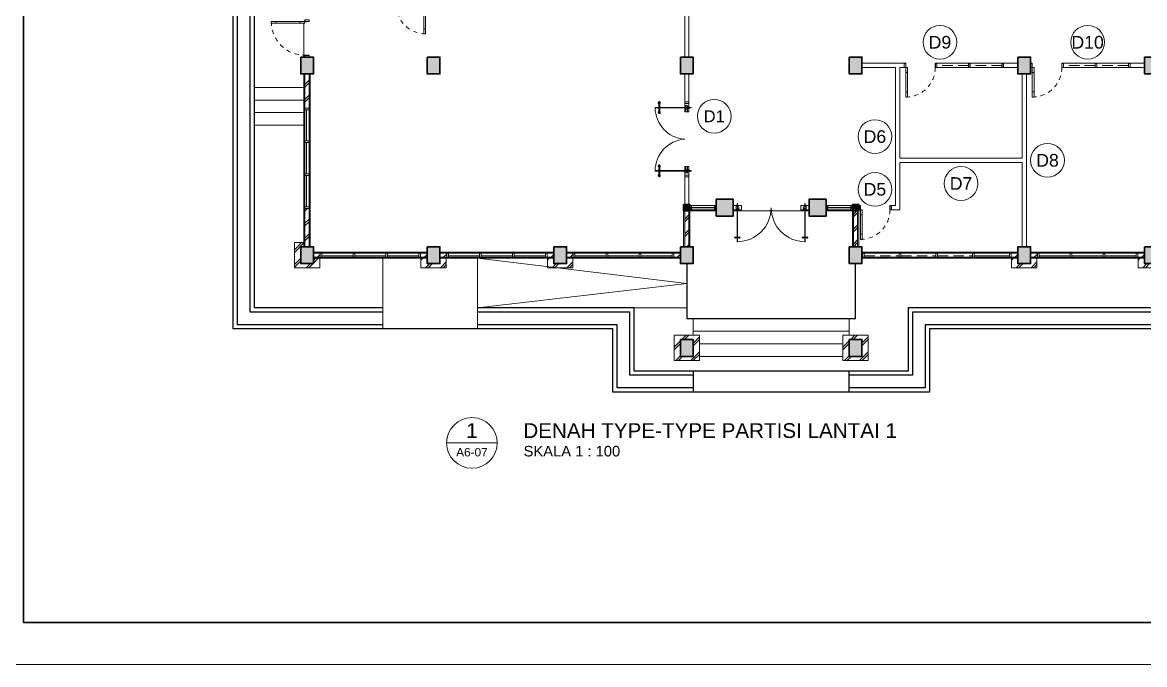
# Model space of a CAD drawing. Header units: millimetres. Extents: x -11 to 1625, y -267 to 180.
# Drawn here: x 996.19 to 1022.79, y -212 to -196.77 of the extents above; entities that cross this region are included whole.
import ezdxf
from ezdxf.enums import TextEntityAlignment as Align

# ---------------------------------------------------------------- set-up
doc = ezdxf.new("R2010")
doc.units = ezdxf.units.MM
doc.linetypes.add('HIDDEN', pattern=[0.375, 0.25, -0.125])
for name, color, linetype, lineweight in [('ars', 11, 'Continuous', 5), ('dinding', 5, 'Continuous', 15), ('GRS KOP', 1, 'Continuous', 35), ('KOLOM', 1, 'Continuous', 30), ('kop', 7, 'Continuous', 20), ('kus', 63, 'Continuous', 15), ('KUSEN', 30, 'Continuous', 15), ('lan', 7, 'Continuous', 15), ('not', 7, 'Continuous', 20), ('PARTISI', 190, 'Continuous', 9), ('sol kol', 8, 'Continuous', 0)]:
    doc.layers.add(name, color=color, linetype=linetype, lineweight=lineweight)
doc.styles.add('BARU', font='complex.shx')
doc.styles.add('S', font='SIMPLEX', dxfattribs={"width": 1.1})
doc.styles.get("Standard").update_dxf_attribs({"font": 'ARIALUNI.TTF'})
pattern_1 = [(45, (1013.4393, -205.53987), (-0.176777, 0.176777), []), (45, (1013.5018, -205.53987), (-0.176777, 0.176777), [])]
pattern_2 = [(45, (731.21416, -271), (-0.1767767, 0.1767767), []), (45, (731.27666, -271), (-0.1767767, 0.1767767), [])]

# ---------------------------------------------------------------- blocks, each defined once
blk = doc.blocks.new('kop')
at = {"layer": 'GRS KOP'}
blk.add_lwpolyline([(1, 54), (83, 54), (83, 1), (1, 1)], close=True, dxfattribs=at)
at = {"layer": 'kop', "color": 7}
for p, q in [((84, 55), (0, 55)), ((0, 0), (84, 0))]:
    blk.add_line(p, q, dxfattribs=at)
at = {"layer": 'kop', "style": 'BARU', "flags": 4}
for p, height in [((73.8, 5.4), 0.35), ((80.303, 5.382), 0.25), ((73.8, 4.9), 0.35), ((80.303, 4.882), 0.25), ((73.8, 4.4), 0.35), ((80.303, 4.382), 0.25)]:
    blk.add_attdef('-', p, '', height=height, dxfattribs=at)
at = {"layer": 'kop', "flags": 4}
for tag, p in [('AR-00', (78.057, 2.648)), ('00', (81.238, 2.647))]:
    blk.add_attdef(tag, text='', height=0.35, dxfattribs=at).set_placement(p, align=Align.MIDDLE)
blk = doc.blocks.new('Ndtpd')
blk.add_line((0.747, 0), (-0.747, 0))
blk.add_circle((0, 0), 0.747)
at = {"flags": 4}
for tag, height, p in [('NO', 0.5, (0, 0.148)), ('NOLBR', 0.3, (0, -0.398))]:
    blk.add_attdef(tag, text='', height=height, dxfattribs=at).set_placement(p, align=Align.CENTER)
for tag, p, height in [('NDTPD', (1.516, 0.148), 0.5), ('SKALA', (1.523, -0.398), 0.3)]:
    blk.add_attdef(tag, p, '', height=height, dxfattribs=at)
blk = doc.blocks.new('K1')
at = {"layer": 'KOLOM'}
blk.add_lwpolyline([(0.2, 0.15), (-0.2, 0.15), (-0.2, -0.15), (0.2, -0.15), (0.2, 0.15)], dxfattribs=at)
blk = doc.blocks.new('P 80')
at = {"linetype": 'HIDDEN', "ltscale": 0.3}
blk.add_lwpolyline([(-0.84, 0.1, -0.414214), (-0.04, 0.9, -1.303225)], format="xyb", dxfattribs=at)
for points in [[(-0.04, 0.9), (-0.08, 0.9), (-0.08, 0.78), (-0.04, 0.78)], [(-0.04, 0.78), (-0.08, 0.78), (-0.08, 0.22), (-0.04, 0.22)], [(-0.835, 0.06), (-0.84, 0.06), (-0.84, 0.061), (-0.84, 0.1), (-0.88, 0.1), (-0.88, 0), (-0.84, 0), (-0.84, 0.056), (-0.835, 0.058)], [(-0.842, 0.002), (-0.878, 0.002), (-0.878, 0.098), (-0.842, 0.098)], [(-0.04, 0.1), (-0.08, 0.1), (-0.08, 0.22), (-0.04, 0.22)], [(-0.045, 0.06), (-0.04, 0.06), (-0.04, 0.061), (-0.04, 0.1), (0, 0.1), (0, 0), (-0.04, 0), (-0.04, 0.056), (-0.045, 0.058)], [(-0.038, 0.002), (-0.002, 0.002), (-0.002, 0.098), (-0.038, 0.098)]]:
    blk.add_lwpolyline(points, close=True)
blk = doc.blocks.new('P 70')
at = {"linetype": 'HIDDEN', "ltscale": 0.3}
blk.add_lwpolyline([(-0.74, 0.1, -0.414214), (-0.04, 0.8, -1.303225)], format="xyb", dxfattribs=at)
for points in [[(-0.04, 0.8), (-0.08, 0.8), (-0.08, 0.68), (-0.04, 0.68)], [(-0.04, 0.68), (-0.08, 0.68), (-0.08, 0.22), (-0.04, 0.22)], [(-0.735, 0.06), (-0.74, 0.06), (-0.74, 0.061), (-0.74, 0.1), (-0.78, 0.1), (-0.78, 0), (-0.74, 0), (-0.74, 0.056), (-0.735, 0.058)], [(-0.742, 0.002), (-0.778, 0.002), (-0.778, 0.098), (-0.742, 0.098)], [(-0.04, 0.1), (-0.08, 0.1), (-0.08, 0.22), (-0.04, 0.22)], [(-0.045, 0.06), (-0.04, 0.06), (-0.04, 0.061), (-0.04, 0.1), (0, 0.1), (0, 0), (-0.04, 0), (-0.04, 0.056), (-0.045, 0.058)], [(-0.038, 0.002), (-0.002, 0.002), (-0.002, 0.098), (-0.038, 0.098)]]:
    blk.add_lwpolyline(points, close=True)
blk = doc.blocks.new('KP')
at = {"layer": 'KOLOM'}
blk.add_lwpolyline([(0.075, -0.075), (-0.075, -0.075), (-0.075, 0.075), (0.075, 0.075), (0.075, -0.075)], dxfattribs=at)
blk = doc.blocks.new('P1')
at = {"lineweight": 5}
h = blk.add_hatch(dxfattribs=at)
h.set_pattern_fill('ANSI31', color=256, scale=0.020282, angle=-315, style=0)
h.set_pattern_definition([(179.99999863, (-506.106483, 1417.280242), (6.07e-11, 0.0025352112676), [])])
h.paths.add_polyline_path([(-1.729, 0.805, -1), (-1.693, 0.77, -1)])
h.paths.add_polyline_path([(-1.724, 0.801, 1), (-1.697, 0.774, 1)], flags=16)
h = blk.add_hatch(dxfattribs=at)
h.set_pattern_fill('ANSI31', color=256, scale=0.020282, angle=-315, style=0)
h.set_pattern_definition([(270.00000137, (1414.9464214, -503.7726625), (0.0025352112676, 6.07e-11), [])])
h.paths.add_polyline_path([(-1.528, 0.605, 1), (-1.564, 0.641, 1)])
h.paths.add_polyline_path([(-1.532, 0.609, -1), (-1.56, 0.637, -1)], flags=16)
h = blk.add_hatch(dxfattribs=at)
h.set_pattern_fill('ANSI31', color=256, scale=0.020282, angle=-315, style=0)
h.set_pattern_definition([(179.99999863, (-505.0458133, 1416.2195722), (6.07e-11, 0.0025352112676), [])])
h.paths.add_polyline_path([(-0.668, -0.255, -1), (-0.632, -0.291, -1)])
h.paths.add_polyline_path([(-0.664, -0.259, 1), (-0.636, -0.287, 1)], flags=16)
h = blk.add_hatch(dxfattribs=at)
h.set_pattern_fill('ANSI31', color=256, scale=0.020282, angle=-315, style=0)
h.set_pattern_definition([(270.00000137, (1416.0070912, -504.8333323), (0.0025352112676, 6.07e-11), [])])
h.paths.add_polyline_path([(-0.468, -0.455, 1), (-0.504, -0.42, 1)])
h.paths.add_polyline_path([(-0.472, -0.451, -1), (-0.499, -0.424, -1)], flags=16)
for p, q in [((-1.724, 0.801), (-1.697, 0.774)), ((-1.686, 0.781), (-1.623, 0.718)), ((-1.553, 0.648), (-1.616, 0.711)), ((-1.532, 0.609), (-1.56, 0.637)), ((-0.664, -0.259), (-0.636, -0.287)), ((-0.625, -0.28), (-0.562, -0.343)), ((-0.492, -0.413), (-0.555, -0.35)), ((-0.472, -0.451), (-0.499, -0.424))]:
    blk.add_line(p, q, dxfattribs=at)
at = {"color": 9, "lineweight": 5}
for p, q in [((-1.641, 0.7), (-1.704, 0.763)), ((-1.634, 0.693), (-1.571, 0.63)), ((-0.58, -0.361), (-0.643, -0.298)), ((-0.573, -0.368), (-0.51, -0.431))]:
    blk.add_line(p, q, dxfattribs=at)
at = {"color": 8, "lineweight": 5}
for p, q in [((-1.64, 0.701), (-1.703, 0.763)), ((-1.639, 0.702), (-1.701, 0.764)), ((-1.636, 0.705), (-1.697, 0.766)), ((-1.631, 0.71), (-1.692, 0.771)), ((-1.633, 0.694), (-1.57, 0.631)), ((-1.632, 0.695), (-1.57, 0.633)), ((-1.629, 0.698), (-1.568, 0.637)), ((-1.624, 0.703), (-1.563, 0.642)), ((-0.58, -0.36), (-0.642, -0.297)), ((-0.578, -0.358), (-0.64, -0.296)), ((-0.575, -0.356), (-0.636, -0.294)), ((-0.57, -0.351), (-0.631, -0.29)), ((-0.572, -0.367), (-0.51, -0.43)), ((-0.571, -0.366), (-0.509, -0.428)), ((-0.568, -0.363), (-0.507, -0.424)), ((-0.563, -0.358), (-0.502, -0.419))]:
    blk.add_line(p, q, dxfattribs=at)
for points in [[(-1.1, 1.241), (-1.701, 0.64), (-1.694, 0.633), (-1.093, 1.234), (-1.1, 1.241)], [(-1.273, 1.202), (-1.202, 1.273), (-1.061, 1.132), (-1.132, 1.061), (-1.273, 1.202)], [(-0.032, 0.173), (-0.633, -0.428), (-0.64, -0.421), (-0.039, 0.18), (-0.032, 0.173)], [(-0.071, 0), (0, 0.071), (-0.142, 0.212), (-0.212, 0.142), (-0.071, 0)]]:
    blk.add_lwpolyline(points)
at = {"lineweight": 9}
for points in [[(-1.153, 1.181), (-1.181, 1.153), (-1.216, 1.188), (-1.188, 1.216)], [(-1.082, 1.11), (-1.11, 1.082), (-1.181, 1.153), (-1.153, 1.181)], [(-0.163, 0.191), (-0.191, 0.163), (-0.12, 0.092), (-0.092, 0.12)], [(-0.092, 0.12), (-0.12, 0.092), (-0.085, 0.057), (-0.057, 0.085)]]:
    blk.add_lwpolyline(points, close=True, dxfattribs=at)
at = {"lineweight": 5}
for points in [[(-1.697, 0.801), (-1.724, 0.774)], [(-1.532, 0.637), (-1.56, 0.609)], [(-0.636, -0.259), (-0.664, -0.287)], [(-0.472, -0.424), (-0.499, -0.451)]]:
    blk.add_lwpolyline(points, dxfattribs=at)
for points in [[(-1.701, 0.64, 0.396093), (-0.672, 0.601)], [(-0.633, -0.428, -0.396093), (-0.672, 0.601)]]:
    blk.add_lwpolyline(points, format="xyb")
for centre in [(-1.167, 1.167), (-0.106, 0.106)]:
    blk.add_circle(centre, 0.04)
for centre, radius in [((-1.711, 0.788), 0.0254), ((-1.711, 0.788), 0.0195), ((-1.546, 0.623), 0.0254), ((-1.546, 0.623), 0.0195), ((-0.65, -0.273), 0.0254), ((-0.65, -0.273), 0.0195), ((-0.486, -0.437), 0.0254), ((-0.486, -0.437), 0.0195)]:
    blk.add_circle(centre, radius, dxfattribs=at)
blk = doc.blocks.new('NAV')
blk.add_circle((0, -0.4), 0.4)
at = {"style": 'S', "width": 0.75, "flags": 4}
blk.add_attdef('AV', text='', height=0.3, dxfattribs=at).set_placement((0, -0.4), align=Align.MIDDLE)

msp = doc.modelspace()

# ---------------------------------------------------------------- hatches: boundary and pattern name
at = {"layer": 'ars'}
h = msp.add_hatch(dxfattribs=at)
h.set_pattern_fill('TEMBOK', color=256, scale=0.25)
h.set_pattern_definition([(45, (1014.4393, -201.89487), (-0.1767767, 0.1767767), []), (45, (1014.5018, -201.89487), (-0.1767767, 0.1767767), [])])
h.paths.add_polyline_path([(1002.9893097, -198.7998738), (1002.9893097, -197.9898738), (1002.8893097, -197.9898738), (1002.8893097, -198.7998738)])
h = msp.add_hatch(dxfattribs=at)
h.set_pattern_fill('TEMBOK', color=256, scale=0.25)
h.set_pattern_definition([(45, (1014.4393, -205.53987), (-0.1767767, 0.1767767), []), (45, (1014.5018, -205.53987), (-0.1767767, 0.1767767), [])])
h.paths.add_polyline_path([(1002.9893097, -202.0898738), (1002.9893097, -201.1798738), (1002.8893097, -201.1798738), (1002.8893097, -202.0898738)])
h = msp.add_hatch(dxfattribs=at)
h.set_pattern_fill('TEMBOK', color=256, scale=0.25)
h.set_pattern_definition(pattern_1)
h.paths.add_polyline_path([(1011.8893097, -201.2398738), (1011.8893097, -202.0898738), (1011.9893097, -202.0898738), (1011.9893097, -201.2398738)])
h = msp.add_hatch(dxfattribs=at)
h.set_pattern_fill('TEMBOK', color=256, scale=0.25)
h.set_pattern_definition(pattern_1)
h.paths.add_polyline_path([(1015.9893097, -201.2398738), (1015.9893097, -202.0898738), (1015.8893097, -202.0898738), (1015.8893097, -201.2398738)])
h = msp.add_hatch(dxfattribs=at)
h.set_pattern_fill('TEMBOK', color=256, scale=0.25)
h.set_pattern_definition(pattern_2)
h.paths.add_polyline_path([(1002.6393097, -202.5898738), (1003.2393097, -202.5898738), (1003.2393097, -202.3648738), (1003.0893097, -202.3648738), (1003.0893097, -202.4898738), (1002.7893097, -202.4898738), (1002.7893097, -202.0898738), (1002.8643097, -202.0898738), (1002.8643097, -201.9898738), (1002.6393097, -201.9898738)])
h = msp.add_hatch(dxfattribs=at)
h.set_pattern_fill('TEMBOK', color=256, scale=0.25)
h.set_pattern_definition([(45, (998.83137, -203.86487), (-0.176777, 0.176777), []), (45, (998.89387, -203.86487), (-0.176777, 0.176777), [])])
h.paths.add_polyline_path([(1003.2493097, -202.2398738), (1003.0893097, -202.2398738), (1003.0893097, -202.3398738), (1003.2493097, -202.3398738)])
h = msp.add_hatch(dxfattribs=at)
h.set_pattern_fill('TEMBOK', color=256, scale=0.25)
h.set_pattern_definition([(45, (1001.37137, -203.86487), (-0.176777, 0.176777), []), (45, (1001.43387, -203.86487), (-0.176777, 0.176777), [])])
h.paths.add_polyline_path([(1005.7893097, -202.2398738), (1005.6293097, -202.2398738), (1005.6293097, -202.3398738), (1005.7893097, -202.3398738)])
h = msp.add_hatch(dxfattribs=at)
h.set_pattern_fill('TEMBOK', color=256, scale=0.25)
h.set_pattern_definition(pattern_2)
h.paths.add_polyline_path([(1005.7893097, -202.4898738), (1005.7893097, -202.3648738), (1005.6393097, -202.3648738), (1005.6393097, -202.5898738), (1006.2393097, -202.5898738), (1006.2393097, -202.3648738), (1006.0893097, -202.3648738), (1006.0893097, -202.4898738)])
h = msp.add_hatch(dxfattribs=at)
h.set_pattern_fill('TEMBOK', color=256, scale=0.25)
h.set_pattern_definition([(45, (1001.82137, -203.86487), (-0.176777, 0.176777), []), (45, (1001.88387, -203.86487), (-0.176777, 0.176777), [])])
h.paths.add_polyline_path([(1006.2493097, -202.2398738), (1006.0893097, -202.2398738), (1006.0893097, -202.3398738), (1006.2493097, -202.3398738)])
h = msp.add_hatch(dxfattribs=at)
h.set_pattern_fill('TEMBOK', color=256, scale=0.25)
h.set_pattern_definition([(45, (1004.37137, -203.86487), (-0.176777, 0.176777), []), (45, (1004.43387, -203.86487), (-0.176777, 0.176777), [])])
h.paths.add_polyline_path([(1008.7893097, -202.2398738), (1008.6293097, -202.2398738), (1008.6293097, -202.3398738), (1008.7893097, -202.3398738)])
h = msp.add_hatch(dxfattribs=at)
h.set_pattern_fill('TEMBOK', color=256, scale=0.25)
h.set_pattern_definition([(45, (734.21416, -271), (-0.1767767, 0.1767767), []), (45, (734.27666, -271), (-0.1767767, 0.1767767), [])])
h.paths.add_polyline_path([(1008.7893097, -202.4898738), (1008.7893097, -202.3648738), (1008.6393097, -202.3648738), (1008.6393097, -202.5898738), (1009.2393097, -202.5898738), (1009.2393097, -202.3648738), (1009.0893097, -202.3648738), (1009.0893097, -202.4898738)])
h = msp.add_hatch(dxfattribs=at)
h.set_pattern_fill('TEMBOK', color=256, scale=0.25)
h.set_pattern_definition([(45, (1004.82137, -203.86487), (-0.176777, 0.176777), []), (45, (1004.88387, -203.86487), (-0.176777, 0.176777), [])])
h.paths.add_polyline_path([(1009.2493097, -202.2398738), (1009.0893097, -202.2398738), (1009.0893097, -202.3398738), (1009.2493097, -202.3398738)])
h = msp.add_hatch(dxfattribs=at)
h.set_pattern_fill('TEMBOK', color=256, scale=0.25)
h.set_pattern_definition([(45, (1007.36137, -203.86487), (-0.176777, 0.176777), []), (45, (1007.42387, -203.86487), (-0.176777, 0.176777), [])])
h.paths.add_polyline_path([(1011.7893097, -202.2398738), (1011.6293097, -202.2398738), (1011.6293097, -202.3398738), (1011.7893097, -202.3398738)])
h = msp.add_hatch(dxfattribs=at)
h.set_pattern_fill('TEMBOK', color=256, scale=0.25)
h.set_pattern_definition([(45, (1015.37137, -203.86487), (-0.176777, 0.176777), []), (45, (1015.43387, -203.86487), (-0.176777, 0.176777), [])])
h.paths.add_polyline_path([(1019.7893097, -202.2398738), (1019.6393097, -202.2398738), (1019.6393097, -202.3398738), (1019.7893097, -202.3398738)])
h = msp.add_hatch(dxfattribs=at)
h.set_pattern_fill('TEMBOK', color=256, scale=0.25)
h.set_pattern_definition([(45, (745.21416, -271), (-0.1767767, 0.1767767), []), (45, (745.27666, -271), (-0.1767767, 0.1767767), [])])
h.paths.add_polyline_path([(1019.7893097, -202.4898738), (1019.7893097, -202.3648738), (1019.6393097, -202.3648738), (1019.6393097, -202.5898738), (1020.2393097, -202.5898738), (1020.2393097, -202.3648738), (1020.0893097, -202.3648738), (1020.0893097, -202.4898738)])
h = msp.add_hatch(dxfattribs=at)
h.set_pattern_fill('TEMBOK', color=256, scale=0.25)
h.set_pattern_definition([(45, (1015.82137, -203.86487), (-0.176777, 0.176777), []), (45, (1015.88387, -203.86487), (-0.176777, 0.176777), [])])
h.paths.add_polyline_path([(1020.2493097, -202.2398738), (1020.0893097, -202.2398738), (1020.0893097, -202.3398738), (1020.2493097, -202.3398738)])
h = msp.add_hatch(dxfattribs=at)
h.set_pattern_fill('TEMBOK', color=256, scale=0.25)
h.set_pattern_definition([(45, (1018.37137, -203.86487), (-0.176777, 0.176777), []), (45, (1018.43387, -203.86487), (-0.176777, 0.176777), [])])
h.paths.add_polyline_path([(1022.7893097, -202.2398738), (1022.6393097, -202.2398738), (1022.6393097, -202.3398738), (1022.7893097, -202.3398738)])
h = msp.add_hatch(dxfattribs=at)
h.set_pattern_fill('TEMBOK', color=256, scale=0.25)
h.set_pattern_definition([(45, (748.21416, -271), (-0.1767767, 0.1767767), []), (45, (748.27666, -271), (-0.1767767, 0.1767767), [])])
h.paths.add_polyline_path([(1022.7893097, -202.4898738), (1022.7893097, -202.3648738), (1022.6393097, -202.3648738), (1022.6393097, -202.5898738), (1023.2393097, -202.5898738), (1023.2393097, -202.3648738), (1023.0893097, -202.3648738), (1023.0893097, -202.4898738)])
h = msp.add_hatch(dxfattribs=at)
h.set_pattern_fill('TEMBOK', color=256, scale=0.25)
h.set_pattern_definition(pattern_2)
h.paths.add_polyline_path([(1012.2393097, -204.1898738), (1011.6393097, -204.1898738), (1011.6393097, -204.7898738), (1012.2393097, -204.7898738)])
h.paths.add_polyline_path([(1012.0893097, -204.6898738), (1011.7893097, -204.6898738), (1011.7893097, -204.2898738), (1012.0893097, -204.2898738)], flags=16)
h = msp.add_hatch(dxfattribs=at)
h.set_pattern_fill('TEMBOK', color=256, scale=0.25)
h.set_pattern_definition([(45, (735.21416, -271), (-0.1767767, 0.1767767), []), (45, (735.27666, -271), (-0.1767767, 0.1767767), [])])
h.paths.add_polyline_path([(1016.2393097, -204.1898738), (1015.6393097, -204.1898738), (1015.6393097, -204.7898738), (1016.2393097, -204.7898738)])
h.paths.add_polyline_path([(1016.0893097, -204.6898738), (1015.7893097, -204.6898738), (1015.7893097, -204.2898738), (1016.0893097, -204.2898738)], flags=16)
at = {"layer": 'sol kol'}
for points in [[(1002.7893097, -197.5898738), (1002.7893097, -197.9898738), (1003.0893097, -197.9898738), (1003.0893097, -197.5898738)], [(1005.7893097, -197.5898738), (1005.7893097, -197.9898738), (1006.0893097, -197.9898738), (1006.0893097, -197.5898738)], [(1011.7893097, -197.5898738), (1011.7893097, -197.9898738), (1012.0893097, -197.9898738), (1012.0893097, -197.5898738)], [(1015.7893097, -197.5898738), (1015.7893097, -197.9898738), (1016.0893097, -197.9898738), (1016.0893097, -197.5898738)], [(1019.7893097, -197.5898738), (1019.7893097, -197.9898738), (1020.0893097, -197.9898738), (1020.0893097, -197.5898738)], [(1022.7893097, -197.5898738), (1022.7893097, -197.9898738), (1023.0893097, -197.9898738), (1023.0893097, -197.5898738)], [(1012.6393097, -200.9648738), (1012.6393097, -201.3648738), (1013.0393097, -201.3648738), (1013.0393097, -200.9648738)], [(1014.8393097, -200.9648738), (1014.8393097, -201.3648738), (1015.2393097, -201.3648738), (1015.2393097, -200.9648738)], [(1011.8643097, -201.0898738), (1012.0143097, -201.0898738), (1012.0143097, -201.2398738), (1011.8643097, -201.2398738)], [(1016.0143097, -201.0898738), (1015.8643097, -201.0898738), (1015.8643097, -201.2398738), (1016.0143097, -201.2398738)], [(1002.7893097, -202.0898738), (1002.7893097, -202.4898738), (1003.0893097, -202.4898738), (1003.0893097, -202.0898738)], [(1005.7893097, -202.0898738), (1005.7893097, -202.4898738), (1006.0893097, -202.4898738), (1006.0893097, -202.0898738)], [(1008.7893097, -202.0898738), (1008.7893097, -202.4898738), (1009.0893097, -202.4898738), (1009.0893097, -202.0898738)], [(1011.7893097, -202.0898738), (1011.7893097, -202.4898738), (1012.0893097, -202.4898738), (1012.0893097, -202.0898738)], [(1015.7893097, -202.0898738), (1015.7893097, -202.4898738), (1016.0893097, -202.4898738), (1016.0893097, -202.0898738)], [(1019.7893097, -202.0898738), (1019.7893097, -202.4898738), (1020.0893097, -202.4898738), (1020.0893097, -202.0898738)], [(1022.7893097, -202.0898738), (1022.7893097, -202.4898738), (1023.0893097, -202.4898738), (1023.0893097, -202.0898738)], [(1011.7893097, -204.2898738), (1011.7893097, -204.6898738), (1012.0893097, -204.6898738), (1012.0893097, -204.2898738)], [(1015.7893097, -204.2898738), (1015.7893097, -204.6898738), (1016.0893097, -204.6898738), (1016.0893097, -204.2898738)]]:
    msp.add_hatch(color=256, dxfattribs=at).paths.add_polyline_path(points)

# ---------------------------------------------------------------- linework, layer by layer
for p, q in [((1001.1893097, -204.0398738), (1001.1893097, -189.5398738)), ((1001.2893097, -203.9398738), (1001.2893097, -189.6398738)), ((1001.5893097, -203.6398738), (1001.5893097, -189.9398738)), ((1001.6893097, -203.5398738), (1001.6893097, -190.0398738)), ((1011.9393097, -202.4898738), (1011.9393097, -203.7898738)), ((1015.9393097, -203.7898738), (1015.9393097, -202.4898738)), ((1004.7343097, -203.6398738), (1001.5893097, -203.6398738)), ((1004.7343097, -203.5398738), (1001.6893097, -203.5398738)), ((1010.6893097, -203.5398738), (1006.9793097, -203.5398738)), ((1010.6893097, -205.0398738), (1010.6893097, -203.5398738)), ((1026.0143097, -203.5398738), (1017.1893097, -203.5398738)), ((1017.1893097, -203.5398738), (1017.1893097, -205.0398738)), ((1026.0143097, -203.6398738), (1017.2893097, -203.6398738)), ((1017.2893097, -203.6398738), (1017.2893097, -205.1398738)), ((1004.7343097, -203.9398738), (1001.2893097, -203.9398738)), ((1011.9393097, -203.7898738), (1015.9393097, -203.7898738)), ((1026.0143097, -203.9398738), (1017.5893097, -203.9398738)), ((1017.5893097, -203.9398738), (1017.5893097, -205.4398738)), ((1010.1893097, -204.0398738), (1001.1893097, -204.0398738)), ((1010.1893097, -205.5398738), (1010.1893097, -204.0398738)), ((1027.6893097, -204.0398738), (1017.6893097, -204.0398738)), ((1017.6893097, -204.0398738), (1017.6893097, -205.5398738)), ((1017.1893097, -205.0398738), (1010.6893097, -205.0398738)), ((1012.0893097, -205.0398738), (1012.0893097, -205.5398738)), ((1015.7893097, -205.5398738), (1015.7893097, -205.0398738)), ((1017.2893097, -205.1398738), (1015.7893097, -205.1398738)), ((1017.6893097, -205.5398738), (1010.1893097, -205.5398738)), ((1017.5893097, -205.4398738), (1015.7893097, -205.4398738))]:
    msp.add_line(p, q)
for points in [[(1012.0893097, -205.1398738), (1010.5893097, -205.1398738), (1010.5893097, -203.6398738), (1006.9793097, -203.6398738)], [(1012.0893097, -205.4398738), (1010.2893097, -205.4398738), (1010.2893097, -203.9398738), (1006.9793097, -203.9398738)]]:
    msp.add_lwpolyline(points)
at = {"layer": 'ars'}
for points in [[(1002.9893097, -198.7998738), (1002.9893097, -197.9898738), (1002.8893097, -197.9898738), (1002.8893097, -198.7998738)], [(1002.9893097, -202.0898738), (1002.9893097, -201.1798738), (1002.8893097, -201.1798738), (1002.8893097, -202.0898738)], [(1011.8893097, -201.2398738), (1011.8893097, -202.0898738), (1011.9893097, -202.0898738), (1011.9893097, -201.2398738)], [(1015.9893097, -201.2398738), (1015.9893097, -202.0898738), (1015.8893097, -202.0898738), (1015.8893097, -201.2398738)], [(1003.2493097, -202.2398738), (1003.0893097, -202.2398738), (1003.0893097, -202.3398738), (1003.2493097, -202.3398738)], [(1005.7893097, -202.2398738), (1005.6293097, -202.2398738), (1005.6293097, -202.3398738), (1005.7893097, -202.3398738)], [(1006.2493097, -202.2398738), (1006.0893097, -202.2398738), (1006.0893097, -202.3398738), (1006.2493097, -202.3398738)], [(1008.7893097, -202.2398738), (1008.6293097, -202.2398738), (1008.6293097, -202.3398738), (1008.7893097, -202.3398738)], [(1009.2493097, -202.2398738), (1009.0893097, -202.2398738), (1009.0893097, -202.3398738), (1009.2493097, -202.3398738)], [(1011.7893097, -202.2398738), (1011.6293097, -202.2398738), (1011.6293097, -202.3398738), (1011.7893097, -202.3398738)], [(1019.7893097, -202.2398738), (1019.6243097, -202.2398738), (1019.6243097, -202.3398738), (1019.7893097, -202.3398738)], [(1020.2493097, -202.2398738), (1020.0893097, -202.2398738), (1020.0893097, -202.3398738), (1020.2493097, -202.3398738)], [(1022.7893097, -202.2398738), (1022.6293097, -202.2398738), (1022.6293097, -202.3398738), (1022.7893097, -202.3398738)]]:
    msp.add_lwpolyline(points, close=True, dxfattribs=at)
at = {"layer": 'dinding'}
for points in [[(1003.0143097, -198.7998738), (1003.0143097, -197.9898738), (1002.8643097, -197.9898738), (1002.8643097, -198.7998738)], [(1003.0143097, -202.0898738), (1003.0143097, -201.1798738), (1002.8643097, -201.1798738), (1002.8643097, -202.0898738)], [(1011.8643097, -201.2398738), (1011.8643097, -202.0898738), (1012.0143097, -202.0898738), (1012.0143097, -201.2398738)], [(1016.0143097, -201.2398738), (1016.0143097, -202.0898738), (1015.8643097, -202.0898738), (1015.8643097, -201.2398738)], [(1003.2493097, -202.2148738), (1003.0893097, -202.2148738), (1003.0893097, -202.3648738), (1003.2493097, -202.3648738)], [(1005.7893097, -202.2148738), (1005.6293097, -202.2148738), (1005.6293097, -202.3648738), (1005.7893097, -202.3648738)], [(1006.2493097, -202.2148738), (1006.0893097, -202.2148738), (1006.0893097, -202.3648738), (1006.2493097, -202.3648738)], [(1008.7893097, -202.2148738), (1008.6293097, -202.2148738), (1008.6293097, -202.3648738), (1008.7893097, -202.3648738)], [(1009.2493097, -202.2148738), (1009.0893097, -202.2148738), (1009.0893097, -202.3648738), (1009.2493097, -202.3648738)], [(1011.7893097, -202.2148738), (1011.6293097, -202.2148738), (1011.6293097, -202.3648738), (1011.7893097, -202.3648738)], [(1019.7893097, -202.2148738), (1019.6243097, -202.2148738), (1019.6243097, -202.3648738), (1019.7893097, -202.3648738)], [(1020.2493097, -202.2148738), (1020.0893097, -202.2148738), (1020.0893097, -202.3648738), (1020.2493097, -202.3648738)], [(1022.7893097, -202.2148738), (1022.6293097, -202.2148738), (1022.6293097, -202.3648738), (1022.7893097, -202.3648738)]]:
    msp.add_lwpolyline(points, close=True, dxfattribs=at)
at = {"layer": 'KOLOM'}
for points in [[(1012.6393097, -201.3648738), (1013.0393097, -201.3648738), (1013.0393097, -200.9648738), (1012.6393097, -200.9648738)], [(1015.2393097, -201.3648738), (1014.8393097, -201.3648738), (1014.8393097, -200.9648738), (1015.2393097, -200.9648738)]]:
    msp.add_lwpolyline(points, close=True, dxfattribs=at)
at = {"layer": 'kus'}
for p, q in [((1018.6193097, -197.7398738), (1017.8693097, -197.7398738)), ((1018.6193097, -197.8398738), (1017.8693097, -197.8398738)), ((1019.4093097, -197.7398738), (1018.6593097, -197.7398738)), ((1019.4093097, -197.8398738), (1018.6593097, -197.8398738)), ((1021.6193097, -197.7398738), (1020.8693097, -197.7398738)), ((1021.6193097, -197.8398738), (1020.8693097, -197.8398738)), ((1022.4093097, -197.7398738), (1021.6593097, -197.7398738)), ((1022.4093097, -197.8398738), (1021.6593097, -197.8398738)), ((1002.9243097, -199.5798738), (1002.9243097, -198.8398738)), ((1002.9243097, -200.3598738), (1002.9243097, -199.6198738)), ((1002.9243097, -201.1398738), (1002.9243097, -200.3998738)), ((1012.5993097, -201.1148738), (1012.0543097, -201.1148738)), ((1012.0543097, -201.2148738), (1012.5993097, -201.2148738)), ((1015.2793097, -201.1148738), (1015.8243097, -201.1148738)), ((1015.8243097, -201.2148738), (1015.2793097, -201.2148738)), ((1015.8243097, -201.1148738), (1015.8243097, -201.2148738)), ((1004.0293097, -202.3048738), (1003.2893097, -202.3048738)), ((1004.8093097, -202.3048738), (1004.0693097, -202.3048738)), ((1005.5893097, -202.3048738), (1004.8493097, -202.3048738)), ((1007.0293097, -202.3048738), (1006.2893097, -202.3048738)), ((1007.8093097, -202.3048738), (1007.0693097, -202.3048738)), ((1008.5893097, -202.3048738), (1007.8493097, -202.3048738)), ((1010.0293097, -202.3048738), (1009.2893097, -202.3048738)), ((1010.8093097, -202.3048738), (1010.0693097, -202.3048738)), ((1011.5893097, -202.3048738), (1010.8493097, -202.3048738)), ((1016.1443097, -202.2398738), (1016.9743097, -202.2398738)), ((1016.1443097, -202.3398738), (1016.9743097, -202.3398738)), ((1017.0143097, -202.2398738), (1017.8443097, -202.2398738)), ((1017.0143097, -202.3398738), (1017.8443097, -202.3398738)), ((1017.8843097, -202.2398738), (1018.7143097, -202.2398738)), ((1017.8843097, -202.3398738), (1018.7143097, -202.3398738)), ((1018.7543097, -202.2398738), (1019.5843097, -202.2398738)), ((1018.7543097, -202.3048738), (1019.5843097, -202.3048738)), ((1018.7543097, -202.3398738), (1019.5843097, -202.3398738)), ((1021.0293097, -202.3048738), (1020.2893097, -202.3048738)), ((1021.8093097, -202.3048738), (1021.0693097, -202.3048738)), ((1022.5893097, -202.3048738), (1021.8493097, -202.3048738))]:
    msp.add_line(p, q, dxfattribs=at)
at = {"layer": 'kus', "linetype": 'HIDDEN'}
for p, q in [((1018.6193097, -197.7898738), (1017.8693097, -197.7898738)), ((1019.4093097, -197.7898738), (1018.6593097, -197.7898738)), ((1021.6193097, -197.7898738), (1020.8693097, -197.7898738)), ((1022.4093097, -197.7898738), (1021.6593097, -197.7898738)), ((1016.1443097, -202.3048738), (1016.9743097, -202.3048738)), ((1017.0143097, -202.3048738), (1017.8443097, -202.3048738)), ((1017.8843097, -202.3048738), (1018.7143097, -202.3048738))]:
    msp.add_line(p, q, dxfattribs=at)
at = {"layer": 'kus'}
for points in [[(1018.6193097, -197.8398738), (1018.6593097, -197.8398738), (1018.6593097, -197.7398738), (1018.6193097, -197.7398738)], [(1018.6213097, -197.8378738), (1018.6573097, -197.8378738), (1018.6573097, -197.7418738), (1018.6213097, -197.7418738)], [(1019.4093097, -197.8398738), (1019.4493097, -197.8398738), (1019.4493097, -197.7398738), (1019.4093097, -197.7398738)], [(1019.4113097, -197.8378738), (1019.4473097, -197.8378738), (1019.4473097, -197.7418738), (1019.4113097, -197.7418738)], [(1021.6193097, -197.8398738), (1021.6593097, -197.8398738), (1021.6593097, -197.7398738), (1021.6193097, -197.7398738)], [(1021.6213097, -197.8378738), (1021.6573097, -197.8378738), (1021.6573097, -197.7418738), (1021.6213097, -197.7418738)], [(1022.4093097, -197.8398738), (1022.4493097, -197.8398738), (1022.4493097, -197.7398738), (1022.4093097, -197.7398738)], [(1022.4113097, -197.8378738), (1022.4473097, -197.8378738), (1022.4473097, -197.7418738), (1022.4113097, -197.7418738)], [(1011.9893097, -198.6898738), (1011.9893097, -198.6498738), (1011.8893097, -198.6498738), (1011.8893097, -198.6898738)], [(1002.8893097, -198.8398738), (1002.8893097, -198.7998738), (1002.9893097, -198.7998738), (1002.9893097, -198.8398738)], [(1002.9893097, -198.8398738), (1002.9893097, -201.1398738), (1002.8893097, -201.1398738), (1002.8893097, -198.8398738)], [(1002.8893097, -199.6198738), (1002.8893097, -199.5798738), (1002.9893097, -199.5798738), (1002.9893097, -199.6198738)], [(1002.8893097, -200.3998738), (1002.8893097, -200.3598738), (1002.9893097, -200.3598738), (1002.9893097, -200.3998738)], [(1011.9893097, -200.3898738), (1011.9893097, -200.4298738), (1011.8893097, -200.4298738), (1011.8893097, -200.3898738)], [(1013.1443097, -201.9698738), (1013.1343097, -201.9698738), (1013.1343097, -201.0648738), (1013.1443097, -201.0648738)], [(1014.7343097, -201.9698738), (1014.7443097, -201.9698738), (1014.7443097, -201.0648738), (1014.7343097, -201.0648738)], [(1002.8893097, -201.1798738), (1002.8893097, -201.1398738), (1002.9893097, -201.1398738), (1002.9893097, -201.1798738)], [(1012.0543097, -201.1703738), (1012.0528574, -201.1703738), (1012.0528574, -201.1678738), (1012.0511101, -201.1678738), (1012.0493513, -201.1703738), (1012.0393097, -201.1703738), (1012.0393097, -201.1593738), (1012.0493513, -201.1593738), (1012.0511101, -201.1618738), (1012.0528574, -201.1618738), (1012.0528574, -201.1593738), (1012.0543097, -201.1593738), (1012.0543097, -201.1148738), (1012.0143097, -201.1148738), (1012.0143097, -201.2148738), (1012.0543097, -201.2148738)], [(1012.0373097, -201.1723738), (1012.0373097, -201.1573738), (1012.0523097, -201.1573738), (1012.0523097, -201.1168738), (1012.0163097, -201.1168738), (1012.0163097, -201.2128738), (1012.0523097, -201.2128738), (1012.0523097, -201.1723738)], [(1012.0393097, -201.1598738), (1012.0393097, -201.1698738), (1012.6143097, -201.1698738), (1012.6143097, -201.1598738)], [(1012.6013097, -201.1168738), (1012.6373097, -201.1168738), (1012.6373097, -201.2128738), (1012.6013097, -201.2128738), (1012.6013097, -201.1723738), (1012.6163097, -201.1723738), (1012.6163097, -201.1573738), (1012.6013097, -201.1573738)], [(1015.2773097, -201.1168738), (1015.2413097, -201.1168738), (1015.2413097, -201.2128738), (1015.2773097, -201.2128738), (1015.2773097, -201.1723738), (1015.2623097, -201.1723738), (1015.2623097, -201.1573738), (1015.2773097, -201.1573738)], [(1015.8393097, -201.1598738), (1015.8393097, -201.1698738), (1015.2643097, -201.1698738), (1015.2643097, -201.1598738)], [(1015.8243097, -201.1703738), (1015.825762, -201.1703738), (1015.825762, -201.1678738), (1015.8275093, -201.1678738), (1015.8292681, -201.1703738), (1015.8393097, -201.1703738), (1015.8393097, -201.1593738), (1015.8292681, -201.1593738), (1015.8275093, -201.1618738), (1015.825762, -201.1618738), (1015.825762, -201.1593738), (1015.8243097, -201.1593738), (1015.8243097, -201.1148738), (1015.8643097, -201.1148738), (1015.8643097, -201.2148738), (1015.8243097, -201.2148738)], [(1015.8413097, -201.1723738), (1015.8413097, -201.1573738), (1015.8263097, -201.1573738), (1015.8263097, -201.1168738), (1015.8623097, -201.1168738), (1015.8623097, -201.2128738), (1015.8263097, -201.2128738), (1015.8263097, -201.1723738)], [(1003.2893097, -202.3398738), (1003.2493097, -202.3398738), (1003.2493097, -202.2398738), (1003.2893097, -202.2398738)], [(1003.2893097, -202.2398738), (1005.5893097, -202.2398738), (1005.5893097, -202.3398738), (1003.2893097, -202.3398738)], [(1004.0693097, -202.3398738), (1004.0293097, -202.3398738), (1004.0293097, -202.2398738), (1004.0693097, -202.2398738)], [(1004.8493097, -202.3398738), (1004.8093097, -202.3398738), (1004.8093097, -202.2398738), (1004.8493097, -202.2398738)], [(1005.6293097, -202.3398738), (1005.5893097, -202.3398738), (1005.5893097, -202.2398738), (1005.6293097, -202.2398738)], [(1006.2893097, -202.3398738), (1006.2493097, -202.3398738), (1006.2493097, -202.2398738), (1006.2893097, -202.2398738)], [(1006.2893097, -202.2398738), (1008.5893097, -202.2398738), (1008.5893097, -202.3398738), (1006.2893097, -202.3398738)], [(1007.0693097, -202.3398738), (1007.0293097, -202.3398738), (1007.0293097, -202.2398738), (1007.0693097, -202.2398738)], [(1007.8493097, -202.3398738), (1007.8093097, -202.3398738), (1007.8093097, -202.2398738), (1007.8493097, -202.2398738)], [(1008.6293097, -202.3398738), (1008.5893097, -202.3398738), (1008.5893097, -202.2398738), (1008.6293097, -202.2398738)], [(1009.2893097, -202.3398738), (1009.2493097, -202.3398738), (1009.2493097, -202.2398738), (1009.2893097, -202.2398738)], [(1009.2893097, -202.2398738), (1011.5893097, -202.2398738), (1011.5893097, -202.3398738), (1009.2893097, -202.3398738)], [(1010.0693097, -202.3398738), (1010.0293097, -202.3398738), (1010.0293097, -202.2398738), (1010.0693097, -202.2398738)], [(1010.8493097, -202.3398738), (1010.8093097, -202.3398738), (1010.8093097, -202.2398738), (1010.8493097, -202.2398738)], [(1011.6293097, -202.3398738), (1011.5893097, -202.3398738), (1011.5893097, -202.2398738), (1011.6293097, -202.2398738)], [(1016.1043097, -202.3398738), (1016.1443097, -202.3398738), (1016.1443097, -202.2398738), (1016.1043097, -202.2398738)], [(1016.9743097, -202.3398738), (1017.0143097, -202.3398738), (1017.0143097, -202.2398738), (1016.9743097, -202.2398738)], [(1017.8443097, -202.3398738), (1017.8843097, -202.3398738), (1017.8843097, -202.2398738), (1017.8443097, -202.2398738)], [(1018.7143097, -202.3398738), (1018.7543097, -202.3398738), (1018.7543097, -202.2398738), (1018.7143097, -202.2398738)], [(1019.5843097, -202.3398738), (1019.6243097, -202.3398738), (1019.6243097, -202.2398738), (1019.5843097, -202.2398738)], [(1020.2893097, -202.3398738), (1020.2493097, -202.3398738), (1020.2493097, -202.2398738), (1020.2893097, -202.2398738)], [(1020.2893097, -202.2398738), (1022.5893097, -202.2398738), (1022.5893097, -202.3398738), (1020.2893097, -202.3398738)], [(1021.0693097, -202.3398738), (1021.0293097, -202.3398738), (1021.0293097, -202.2398738), (1021.0693097, -202.2398738)], [(1021.8493097, -202.3398738), (1021.8093097, -202.3398738), (1021.8093097, -202.2398738), (1021.8493097, -202.2398738)], [(1022.6293097, -202.3398738), (1022.5893097, -202.3398738), (1022.5893097, -202.2398738), (1022.6293097, -202.2398738)]]:
    msp.add_lwpolyline(points, close=True, dxfattribs=at)
for points in [[(1012.6393097, -201.1748738), (1012.6393097, -201.2148738), (1012.5993097, -201.2148738), (1012.5993097, -201.1703738), (1012.600762, -201.1703738), (1012.600762, -201.1678738), (1012.6025093, -201.1678738), (1012.6042681, -201.1703738), (1012.6143097, -201.1703738), (1012.6143097, -201.1593738), (1012.6042681, -201.1593738), (1012.6025093, -201.1618738), (1012.600762, -201.1618738), (1012.600762, -201.1593738), (1012.5993097, -201.1593738), (1012.5993097, -201.1148738), (1012.6393097, -201.1148738), (1012.6393097, -201.1713678), (1012.6393097, -201.1731266), (1012.6393097, -201.1748738), (1012.6393097, -201.1748738)], [(1013.0393097, -201.1148738), (1013.0393097, -201.2148738), (1013.2393097, -201.2148738), (1013.2393097, -201.1148738), (1013.0393097, -201.1148738)], [(1014.8393097, -201.1148738), (1014.8393097, -201.2148738), (1014.6393097, -201.2148738), (1014.6393097, -201.1148738), (1014.8393097, -201.1148738)], [(1015.2393097, -201.1748738), (1015.2393097, -201.2148738), (1015.2793097, -201.2148738), (1015.2793097, -201.1703738), (1015.2778574, -201.1703738), (1015.2778574, -201.1678738), (1015.2761101, -201.1678738), (1015.2743513, -201.1703738), (1015.2643097, -201.1703738), (1015.2643097, -201.1593738), (1015.2743513, -201.1593738), (1015.2761101, -201.1618738), (1015.2778574, -201.1618738), (1015.2778574, -201.1593738), (1015.2793097, -201.1593738), (1015.2793097, -201.1148738), (1015.2393097, -201.1148738), (1015.2393097, -201.1713678), (1015.2393097, -201.1731266), (1015.2393097, -201.1748738), (1015.2393097, -201.1748738)], [(1013.1004901, -201.8598738), (1013.1343097, -201.8598738), (1013.1343097, -201.8798738), (1013.1004901, -201.8798738)], [(1013.1781294, -201.8598738), (1013.1443097, -201.8598738), (1013.1443097, -201.8798738), (1013.1781294, -201.8798738)], [(1014.7004901, -201.8598738), (1014.7343097, -201.8598738), (1014.7343097, -201.8798738), (1014.7004901, -201.8798738)], [(1014.7781294, -201.8598738), (1014.7443097, -201.8598738), (1014.7443097, -201.8798738), (1014.7781294, -201.8798738)]]:
    msp.add_lwpolyline(points, dxfattribs=at)
for centre, radius in [((1013.1393097, -201.1648738), 0.04), ((1014.7393097, -201.1648738), 0.04), ((1013.0893097, -201.8698738), 0.015), ((1013.1893097, -201.8698738), 0.015), ((1014.6893097, -201.8698738), 0.015), ((1014.7893097, -201.8698738), 0.015)]:
    msp.add_circle(centre, radius, dxfattribs=at)
for centre, start, end in [((1013.1343097, -201.1648738), 270, 0), ((1014.7443097, -201.1648738), 180, 270)]:
    msp.add_arc(centre, 0.805, start, end, dxfattribs=at)
at = {"layer": 'KUSEN'}
for p, q in [((1013.0393097, -201.2148738), (1013.0393097, -201.1148738)), ((1014.8393097, -201.2148738), (1014.8393097, -201.1148738))]:
    msp.add_line(p, q, dxfattribs=at)
at = {"layer": 'lan'}
for p, q in [((1002.8643097, -196.7898738), (1002.8643097, -197.5898738)), ((1002.8643097, -198.3098738), (1001.6893097, -198.3098738)), ((1002.8643097, -198.6098738), (1001.6893097, -198.6098738)), ((1002.8643097, -198.9098738), (1001.6893097, -198.9098738)), ((1002.8643097, -199.2098738), (1001.6893097, -199.2098738)), ((1012.0143097, -201.2398738), (1012.6393097, -201.2398738)), ((1014.8393097, -201.2398738), (1013.0393097, -201.2398738)), ((1015.8643097, -201.2398738), (1015.2393097, -201.2398738)), ((1002.6393097, -201.9898738), (1002.6393097, -202.5898738)), ((1002.8643097, -201.9898738), (1002.6393097, -201.9898738)), ((1003.2393097, -202.3648738), (1003.2393097, -202.5898738)), ((1004.7343097, -202.3648738), (1004.7343097, -204.0398738)), ((1005.6393097, -202.3648738), (1005.6393097, -202.5898738)), ((1006.2393097, -202.3648738), (1006.2393097, -202.5898738)), ((1006.9793097, -202.3648738), (1006.9793097, -204.0398738)), ((1008.6393097, -202.3648738), (1008.6393097, -202.5898738)), ((1009.2393097, -202.3648738), (1009.2393097, -202.5898738)), ((1019.6393097, -202.3648738), (1019.6393097, -202.5898738)), ((1020.2393097, -202.3648738), (1020.2393097, -202.5898738)), ((1022.6393097, -202.3648738), (1022.6393097, -202.5898738)), ((1003.2393097, -202.5898738), (1002.6393097, -202.5898738)), ((1006.2393097, -202.5898738), (1005.6393097, -202.5898738)), ((1009.2393097, -202.5898738), (1008.6393097, -202.5898738)), ((1020.2393097, -202.5898738), (1019.6393097, -202.5898738)), ((1023.2393097, -202.5898738), (1022.6393097, -202.5898738)), ((1007.9393097, -203.5398738), (1011.9393097, -203.5398738)), ((1012.0893097, -204.1898738), (1012.0893097, -203.7898738)), ((1015.7893097, -204.1898738), (1015.7893097, -203.7898738)), ((1015.7893097, -204.0898738), (1012.0893097, -204.0898738)), ((1015.6393097, -204.3898738), (1012.2393097, -204.3898738)), ((1012.2393097, -204.6898738), (1015.6393097, -204.6898738))]:
    msp.add_line(p, q, dxfattribs=at)
for points in [[(1003.0143097, -198.7998738), (1003.0143097, -201.1798738), (1002.8643097, -201.1798738), (1002.8643097, -198.7998738)], [(1003.2493097, -202.2148738), (1005.6293097, -202.2148738), (1005.6293097, -202.3648738), (1003.2493097, -202.3648738)], [(1006.2493097, -202.2148738), (1008.6293097, -202.2148738), (1008.6293097, -202.3648738), (1006.2493097, -202.3648738)], [(1009.2493097, -202.2148738), (1011.6293097, -202.2148738), (1011.6293097, -202.3648738), (1009.2493097, -202.3648738)], [(1019.6243097, -202.2148738), (1016.0893097, -202.2148738), (1016.0893097, -202.3648738), (1019.6243097, -202.3648738)], [(1020.2493097, -202.2148738), (1022.6293097, -202.2148738), (1022.6293097, -202.3648738), (1020.2493097, -202.3648738)], [(1011.6393097, -204.7898738), (1012.2393097, -204.7898738), (1012.2393097, -204.1898738), (1011.6393097, -204.1898738)], [(1015.6393097, -204.7898738), (1016.2393097, -204.7898738), (1016.2393097, -204.1898738), (1015.6393097, -204.1898738)]]:
    msp.add_lwpolyline(points, close=True, dxfattribs=at)
msp.add_lwpolyline([(1006.9793097, -202.3648738), (1011.9393097, -202.9648738), (1006.9793097, -203.5398738)], dxfattribs=at)
at = {"layer": 'PARTISI'}
for p, q in [((1016.0893097, -197.8398738), (1016.0893097, -197.7398738)), ((1016.0893097, -197.7398738), (1016.8893097, -197.7398738)), ((1016.8893097, -197.8398738), (1016.0893097, -197.8398738)), ((1016.8893097, -197.7398738), (1017.0893097, -197.7398738)), ((1016.8893097, -201.1148738), (1016.8893097, -197.8398738)), ((1017.0893097, -197.8398738), (1016.9893097, -197.8398738)), ((1016.9893097, -197.8398738), (1016.9893097, -199.9898738)), ((1019.8893097, -197.9898738), (1019.9893097, -197.9898738)), ((1019.8893097, -199.9898738), (1019.8893097, -197.9898738)), ((1019.9893097, -197.9898738), (1019.9893097, -202.0898738)), ((1016.9893097, -199.9898738), (1019.8893097, -199.9898738)), ((1019.8893097, -200.0898738), (1016.9893097, -200.0898738)), ((1016.9893097, -200.0898738), (1016.9893097, -201.2148738)), ((1019.8893097, -202.0898738), (1019.8893097, -200.0898738)), ((1016.7943097, -201.2148738), (1016.7943097, -201.1148738)), ((1016.7943097, -201.1148738), (1016.8893097, -201.1148738)), ((1016.9893097, -201.2148738), (1016.7943097, -201.2148738)), ((1019.9893097, -202.0898738), (1019.8893097, -202.0898738))]:
    msp.add_line(p, q, dxfattribs=at)
for points in [[(1011.8893097, -197.5898738), (1011.9893097, -197.5898738), (1011.9893097, -195.9898738), (1011.8893097, -195.9898738)], [(1019.4493097, -197.7398738), (1019.7893097, -197.7398738), (1019.7893097, -197.8398738), (1019.4493097, -197.8398738)], [(1022.4493097, -197.7398738), (1022.7893097, -197.7398738), (1022.7893097, -197.8398738), (1022.4493097, -197.8398738)], [(1011.8893097, -198.6898738), (1011.9893097, -198.6898738), (1011.9893097, -197.9898738), (1011.8893097, -197.9898738)], [(1011.8893097, -200.3898738), (1011.9893097, -200.3898738), (1011.9893097, -201.0898738), (1011.8893097, -201.0898738)]]:
    msp.add_lwpolyline(points, close=True, dxfattribs=at)

# ---------------------------------------------------------------- block references
at = {"layer": 'KOLOM'}
for name, p, rotation in [('K1', (1002.9393097, -197.7898738), 90), ('K1', (1005.9393097, -197.7898738), 90), ('K1', (1011.9393097, -197.7898738), 90), ('K1', (1015.9393097, -197.7898738), 90), ('K1', (1019.9393097, -197.7898738), 90), ('K1', (1022.9393097, -197.7898738), 90), ('KP', (1011.9393097, -201.1648738), 180), ('K1', (1002.9393097, -202.2898738), 90), ('K1', (1005.9393097, -202.2898738), 90), ('K1', (1008.9393097, -202.2898738), 90), ('K1', (1011.9393097, -202.2898738), 90), ('K1', (1015.9393097, -202.2898738), 90), ('K1', (1019.9393097, -202.2898738), 90), ('K1', (1022.9393097, -202.2898738), 90), ('K1', (1011.9393097, -204.4898738), 90), ('K1', (1015.9393097, -204.4898738), 90)]:
    msp.add_blockref(name, p, dxfattribs=dict(at, rotation=rotation))
at = {"layer": 'KOLOM', "xscale": -1, "rotation": 180}
msp.add_blockref('KP', (1015.9393097, -201.1648738), dxfattribs=at)
at = {"layer": 'kop'}
for p in [(995.2141622, -212), (995.2141622, -267)]:
    msp.add_blockref('kop', p, dxfattribs=at)
at = {"layer": 'kus', "xscale": -1}
for name, p, rotation in [('P 70', (1005.7893097, -196.2398738), 180), ('P1', (1011.9393097, -198.6396203), 225.0000000000616)]:
    msp.add_blockref(name, p, dxfattribs=dict(at, rotation=rotation))
at = {"layer": 'kus'}
for name, p, rotation in [('P 80', (1002.9893097, -196.7098738), 89.9999999869692), ('P 70', (1017.0893097, -197.7398738), 180), ('P 70', (1020.0893097, -197.7398738), 180), ('P 70', (1016.0143097, -201.1148738), 180)]:
    msp.add_blockref(name, p, dxfattribs=dict(at, rotation=rotation))
at = {"layer": 'not'}
ref = msp.add_blockref('NAV', (1017.9393097, -197.6398738), dxfattribs=dict(at, xscale=-1, rotation=180))
ref.add_attrib('AV', 'D9', dxfattribs={"layer": '0', "height": 0.3, "flags": 4}).set_placement((1017.9393097, -197.2398738), align=Align.MIDDLE)
ref = msp.add_blockref('NAV', (1021.4393097, -197.6398738), dxfattribs=dict(at, xscale=-1, rotation=180))
ref.add_attrib('AV', 'D10', dxfattribs={"layer": '0', "height": 0.3, "flags": 4}).set_placement((1021.4393097, -197.2398738), align=Align.MIDDLE)
ref = msp.add_blockref('NAV', (1012.5893097, -198.5958035), dxfattribs=at)
ref.add_attrib('AV', 'D1', dxfattribs={"layer": '0', "height": 0.28, "flags": 4}).set_placement((1012.5893097, -198.9958035), align=Align.MIDDLE)
ref = msp.add_blockref('NAV', (1016.3983943, -199.0773738), dxfattribs=at)
ref.add_attrib('AV', 'D6', dxfattribs={"layer": '0', "height": 0.3, "flags": 4}).set_placement((1016.3983943, -199.4773738), align=Align.MIDDLE)
ref = msp.add_blockref('NAV', (1020.4893097, -199.6398738), dxfattribs=at)
ref.add_attrib('AV', 'D8', dxfattribs={"layer": '0', "height": 0.3, "flags": 4}).set_placement((1020.4893097, -200.0398738), align=Align.MIDDLE)
ref = msp.add_blockref('NAV', (1018.4393097, -200.1898738), dxfattribs=at)
ref.add_attrib('AV', 'D7', dxfattribs={"layer": '0', "height": 0.3, "flags": 4}).set_placement((1018.4393097, -200.5898738), align=Align.MIDDLE)
ref = msp.add_blockref('NAV', (1016.3983943, -200.3302056), dxfattribs=at)
ref.add_attrib('AV', 'D5', dxfattribs={"layer": '0', "height": 0.3, "flags": 4}).set_placement((1016.3983943, -200.7302056), align=Align.MIDDLE)
ref = msp.add_blockref('Ndtpd', (1006.8469785, -206.7431973), dxfattribs=dict(at, xscale=0.803212851405533, yscale=0.803212851405533, zscale=0.803212851405533))
ref.add_attrib('NO', '1', dxfattribs={"layer": '0', "height": 0.35, "flags": 4}).set_placement((1006.8466513, -206.6246714), align=Align.CENTER)
ref.add_attrib('NDTPD', 'DENAH TYPE-TYPE PARTISI LANTAI 1', (1008.0646631, -206.6246714), dxfattribs={"layer": '0', "height": 0.35, "flags": 4})
ref.add_attrib('NOLBR', 'A6-07', dxfattribs={"layer": '0', "height": 0.2, "flags": 4}).set_placement((1006.8466513, -207.0631672), align=Align.CENTER)
ref.add_attrib('SKALA', 'SKALA 1 : 100', (1008.0704632, -207.0631672), dxfattribs={"layer": '0', "height": 0.25, "flags": 4})

doc.saveas('drawing.dxf')
